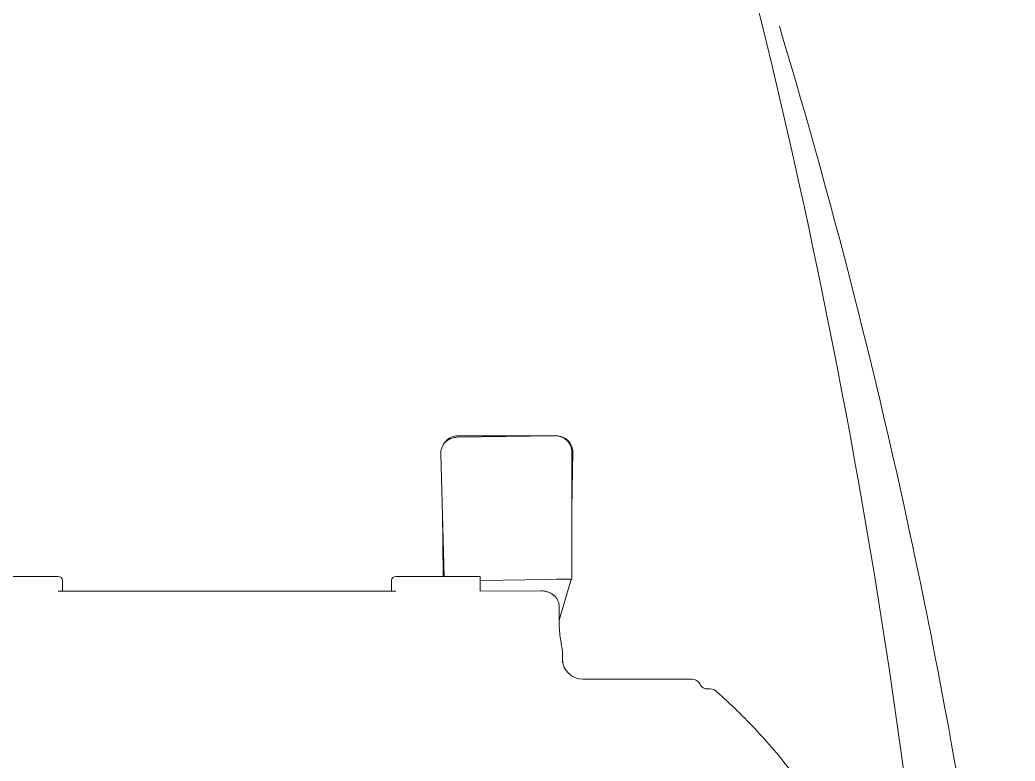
# Model space of a CAD drawing. Header units: metres. Extents: x 78 to 178, y -74 to 157.
# Drawn here: x 119.0166 to 119.2306, y 26.2955 to 26.4549 of the extents above; entities that cross this region are included whole.
import ezdxf

# ---------------------------------------------------------------- set-up
doc = ezdxf.new("R2010")
doc.units = ezdxf.units.M
doc.layers.add('mobiliario', color=252, linetype='Continuous', lineweight=9)

# ---------------------------------------------------------------- blocks, each defined once
blk = doc.blocks.new('SE2')
at = {"layer": 'mobiliario'}
for p, q in [((125.245, 345.64), (125.272, 345.64)), ((125.295, 345.64), (126.333, 345.64)), ((130.071, 345.571), (125.295, 345.64)), ((126.333, 345.64), (128.933, 345.64)), ((128.933, 345.64), (130.022, 345.64)), ((124.483, 342.131), (124.445, 344.828)), ((124.483, 344.84), (124.483, 338.677)), ((130.69, 338.807), (130.859, 344.749)), ((130.781, 342.018), (130.736, 338.807)), ((124.483, 338.677), (128.949, 338.614)), ((124.533, 338.666), (124.533, 338.677)), ((124.723, 338.666), (124.533, 338.666)), ((124.533, 338.666), (124.533, 338.64)), ((124.533, 338.64), (124.541, 338.614)), ((125.1, 336.682), (124.541, 338.614)), ((124.734, 338.666), (124.723, 338.666)), ((124.734, 338.666), (125.245, 338.666)), ((128.949, 338.807), (133.049, 338.807)), ((128.949, 338.807), (128.949, 338.089)), ((133.249, 338.607), (133.249, 338.096)), ((149.249, 338.096), (149.249, 338.607)), ((149.449, 338.807), (153.349, 338.807)), ((126.014, 338.108), (128.949, 338.089)), ((125.101, 336.476), (125.098, 337.322)), ((124.949, 334.606), (124.949, 335.115)), ((118.647, 333.807), (118.755, 333.807)), ((118.755, 333.807), (123.949, 333.807)), ((117.766, 333.336), (117.895, 333.336)), ((118.251, 333.542), (118.273, 333.582))]:
    blk.add_line(p, q, dxfattribs=at)
for centre, radius, start, end in [((455.937, 282.247), 350.751, 163.94627, 175.99719), ((414.438, 275.161), 313.355, 163.23339, 173.74638), ((125.245, 344.84), 0.8, 90, 180.8185), ((125.283, 344.84), 0.8, 89.1815, 180), ((130.022, 344.84), 0.8, 26.429, 90), ((130.06, 344.771), 0.8, 358.3631, 89.1815), ((124.733, 338.669), 0.2, 180.8185, 196.1443), ((133.049, 338.607), 0.2, 0, 90), ((149.449, 338.607), 0.2, 90, 180), ((141.171, -2320.611), 2658.707, 89.821601, 90.175033), ((123.949, 334.807), 1, 270, 0), ((118.65, 333.378), 0.429, 90.4112, 151.5615), ((117.761, 332.905), 0.431, 89.3673, 131.099), ((117.899, 333.74), 0.404, 269.3463, 330.6492), ((140.511, 307.402), 34.607, 131.7258, 132.3304)]:
    blk.add_arc(centre, radius, start, end, dxfattribs=at)
for points, knots in [([(125.098, 337.322), (125.097, 337.374), (125.103, 337.425), (125.124, 337.527), (125.141, 337.577), (125.186, 337.673), (125.213, 337.719), (125.279, 337.805), (125.318, 337.846), (125.403, 337.919), (125.45, 337.952), (125.551, 338.009), (125.605, 338.033), (125.716, 338.071), (125.774, 338.086), (125.893, 338.104), (125.954, 338.109), (126.014, 338.108)], [0, 0, 0, 0, 0.125, 0.125, 0.25, 0.25, 0.375, 0.375, 0.5, 0.5, 0.625, 0.625, 0.75, 0.75, 0.875, 0.875, 1, 1, 1, 1]), ([(124.949, 335.115), (124.949, 335.187), (124.96, 335.271), (124.991, 335.459), (125.01, 335.564), (125.049, 335.795), (125.066, 335.919), (125.092, 336.185), (125.1, 336.326), (125.101, 336.476)], [0, 0, 0, 0, 0.25, 0.25, 0.5, 0.5, 0.75, 0.75, 1, 1, 1, 1]), ([(127.812, 253.27), (126.21, 254.254), (124.637, 255.28), (122.413, 257.009), (121.693, 257.619), (120.322, 258.911), (119.673, 259.595), (117.827, 261.737), (116.749, 263.253), (114.79, 266.401), (113.911, 268.033), (112.303, 271.384), (111.575, 273.11), (110.256, 276.612), (109.664, 278.388), (108.584, 281.971), (108.101, 283.778), (107.279, 287.431), (106.943, 289.277), (106.435, 292.975), (106.259, 294.823), (106.038, 298.518), (105.988, 300.366), (106.031, 304.059), (106.127, 305.905), (106.424, 308.673), (106.549, 309.596), (106.854, 311.441), (107.033, 312.365), (107.643, 315.12), (108.145, 316.935), (109.012, 319.62), (109.319, 320.508), (109.817, 321.828), (109.99, 322.266), (110.349, 323.136), (110.536, 323.569), (111.12, 324.854), (111.542, 325.697), (112.458, 327.326), (112.952, 328.114), (114.034, 329.623), (114.625, 330.347), (115.87, 331.717), (116.526, 332.366), (117.206, 332.986)], [0, 0, 0, 0, 0.0625, 0.0625, 0.09375, 0.09375, 0.125, 0.125, 0.1875, 0.1875, 0.25, 0.25, 0.3125, 0.3125, 0.375, 0.375, 0.4375, 0.4375, 0.5, 0.5, 0.5625, 0.5625, 0.625, 0.625, 0.6875, 0.6875, 0.71875, 0.71875, 0.75, 0.75, 0.8125, 0.8125, 0.84375, 0.84375, 0.859375, 0.859375, 0.875, 0.875, 0.90625, 0.90625, 0.9375, 0.9375, 0.96875, 0.96875, 1, 1, 1, 1])]:
    blk.add_open_spline(points, degree=3, knots=knots, dxfattribs=at)

msp = doc.modelspace()

# ---------------------------------------------------------------- block references
at = {"xscale": -0.0044247438065974, "yscale": 0.0044247438065974, "zscale": 0.0044247438065974}
msp.add_blockref('SE2', (119.68612, 24.8361), dxfattribs=at)

doc.saveas('drawing.dxf')
